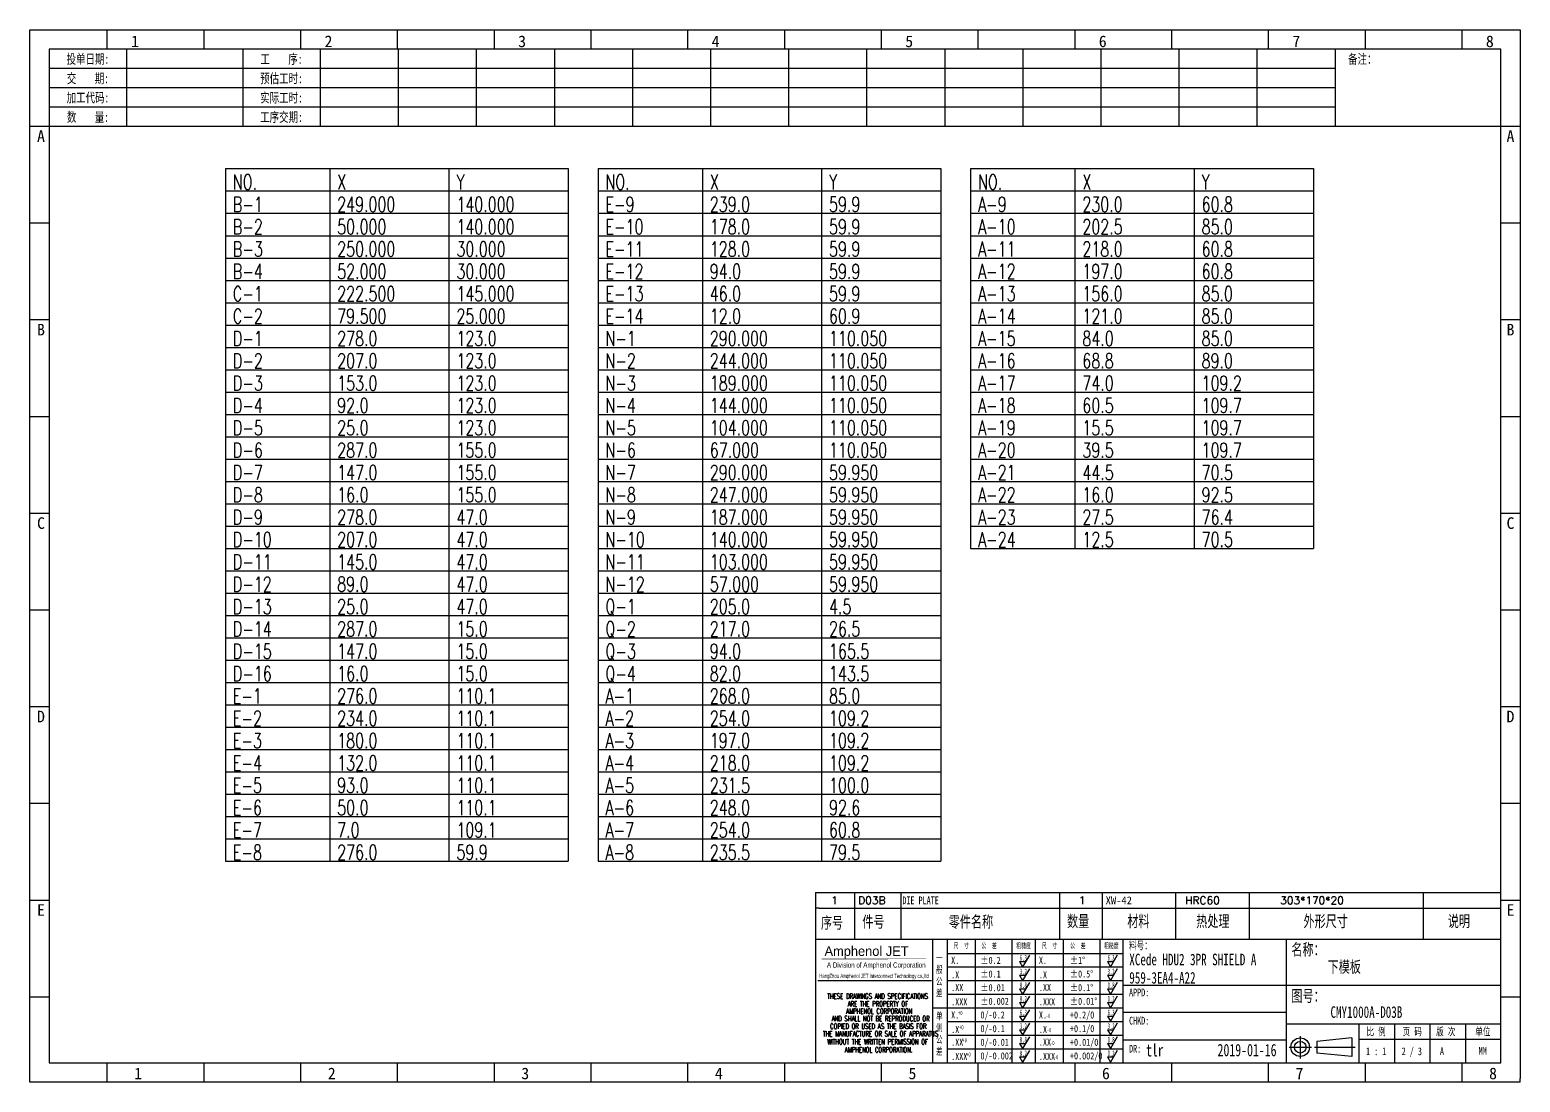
# Model space of a CAD drawing. Header units: millimetres. Extents: x -2852 to 5627, y -2271 to 1849.
# Drawn here: x 4997 to 5627, y -1221 to -776 of the extents above; entities that cross this region are included whole.
import ezdxf
from ezdxf.enums import TextEntityAlignment as Align

# ---------------------------------------------------------------- set-up
doc = ezdxf.new("R2010")
doc.units = ezdxf.units.MM
doc.layers.add('1', color=7, linetype='Continuous')
doc.layers.add('41', color=1, linetype='Continuous')
doc.styles.add('CH', font='仿宋_GB2312_0.ttf')
doc.styles.add('jet01', font='simplex.shx', dxfattribs={"width": 0.7, "bigfont": 'hztxt.shx'})
doc.styles.add('SIMPLEX', font='SIMPLEX')
doc.styles.get("Standard").update_dxf_attribs({"font": '仿宋_GB2312_0.ttf', "width": 0.7})
doc.styles.add('TEXTSTYLE_1', font='TRIUMB.TTF')
doc.styles.add('TEXTSTYLE_2', font='TRIUM.TTF')
doc.styles.add('tk', font='', dxfattribs={"width": 0.7})
doc.styles.add('tk 2', font='仿宋_GB2312_0.ttf', dxfattribs={"width": 0.65})
doc.styles.add('tk 4', font='simplex.shx', dxfattribs={"width": 0.65, "bigfont": 'bigfont.shx'})
doc.styles.get('tk').set_extended_font_data('NSimSun')

# ---------------------------------------------------------------- blocks, each defined once
blk = doc.blocks.new('A3-N')
at = {"layer": '1', "color": 1}
for p, q in [((0, 0), (0, 296.73)), ((0, 296.73), (420, 296.73)), ((21.82, 291.27), (21.82, 296.73)), ((49.09, 291.27), (49.09, 296.73)), ((76.36, 291.27), (76.36, 296.73)), ((103.64, 291.27), (103.64, 296.73)), ((103.64, 291.27), (103.64, 296.73)), ((103.64, 291.27), (103.64, 296.73)), ((130.91, 291.27), (130.91, 296.73)), ((158.18, 291.27), (158.18, 296.73)), ((185.45, 291.27), (185.45, 296.73)), ((212.73, 291.27), (212.73, 296.73)), ((240, 291.27), (240, 296.73)), ((267.27, 291.27), (267.27, 296.73)), ((294.55, 291.27), (294.55, 296.73)), ((321.82, 291.27), (321.82, 296.73)), ((349.09, 291.27), (349.09, 296.73)), ((376.36, 291.27), (376.36, 296.73)), ((403.64, 291.27), (403.64, 296.73)), ((420, 296.73), (420, 1)), ((5.45, 269.45), (0, 269.45)), ((420, 269.45), (414.55, 269.45)), ((5.45, 242.18), (0, 242.18)), ((420, 242.18), (414.55, 242.18)), ((5.45, 214.91), (0, 214.91)), ((420, 214.91), (414.55, 214.91)), ((5.45, 187.64), (0, 187.64)), ((420, 187.64), (414.55, 187.64)), ((5.45, 160.36), (0, 160.36)), ((420, 160.36), (414.55, 160.36)), ((5.45, 133.09), (0, 133.09)), ((420, 133.09), (414.55, 133.09)), ((5.45, 105.82), (0, 105.82)), ((420, 105.82), (414.55, 105.82)), ((5.45, 78.55), (0, 78.55)), ((420, 78.55), (414.55, 78.55)), ((5.45, 51.27), (0, 51.27)), ((420, 51.27), (414.55, 51.27)), ((222.45, 49.09), (221.45, 49.09)), ((221.45, 49.09), (221.45, 40.36)), ((222.45, 49.09), (414.55, 49.09)), ((232.36, 49.09), (232.36, 40.36)), ((245.45, 49.09), (245.45, 40.36)), ((290.18, 49.09), (290.18, 40.36)), ((302.18, 49.09), (302.18, 40.36)), ((322.91, 49.09), (322.91, 40.36)), ((343.64, 49.09), (343.64, 40.36)), ((392.73, 40.36), (392.73, 49.09)), ((258.55, 40.36), (258.55, 5.44)), ((266.45, 40.36), (266.45, 5.44)), ((276.78, 40.36), (276.78, 5.45)), ((291.18, 40.36), (291.18, 5.45)), ((301.51, 40.37), (301.51, 5.46)), ((308.01, 40.36), (308.01, 5.45)), ((354.09, 40.36), (354.09, 5.45)), ((308.01, 32.39), (258.55, 32.39)), ((308.01, 28.54), (258.55, 28.54)), ((414.55, 27.27), (308.01, 27.27)), ((5.45, 24), (0, 24)), ((308.01, 24.69), (258.55, 24.69)), ((420, 24), (414.55, 24)), ((308.01, 16.99), (258.55, 16.99)), ((354.09, 19.63), (308.01, 19.63)), ((308.01, 13.14), (258.55, 13.14)), ((414.55, 16.36), (354.09, 16.36)), ((374.55, 16.36), (374.55, 5.45)), ((384.55, 16.36), (384.55, 5.45)), ((394.55, 16.36), (394.55, 5.45)), ((404.55, 16.36), (404.55, 5.45)), ((308.01, 9.29), (258.55, 9.29)), ((308.01, 11.99), (354.09, 11.99)), ((372.51, 12.49), (362.69, 11.5)), ((362.69, 11.5), (362.69, 8.23)), ((372.51, 12.49), (372.51, 7.25)), ((414.55, 12), (374.55, 12)), ((21.82, 0), (21.82, 5.45)), ((49.09, 0), (49.09, 5.45)), ((76.36, 0), (76.36, 5.45)), ((103.64, 0), (103.64, 5.45)), ((130.91, 0), (130.91, 5.45)), ((158.18, 0), (158.18, 5.45)), ((185.45, 0), (185.45, 5.45)), ((212.73, 0), (212.73, 5.45)), ((240, 0), (240, 5.45)), ((267.27, 0), (267.27, 5.45)), ((294.55, 0), (294.55, 5.45)), ((321.82, 0), (321.82, 5.45)), ((349.09, 0), (349.09, 5.45)), ((372.51, 7.25), (362.69, 8.23)), ((376.36, 0), (376.36, 5.45)), ((403.64, 0), (403.64, 5.45)), ((1, 0), (0, 0)), ((420, 0), (1, 0)), ((420, 0), (420, 1))]:
    blk.add_line(p, q, dxfattribs=at)
at = {"layer": '1'}
for p, q in [((414.55, 278.18), (414.55, 284.73)), ((221.45, 40.36), (221.45, 5.45)), ((221.45, 40.36), (414.55, 40.36)), ((221.45, 40.36), (414.55, 40.36)), ((254.41, 40.36), (254.41, 5.45)), ((283.28, 40.36), (283.28, 5.45)), ((308.01, 36.24), (258.55, 36.24)), ((222.08, 28.67), (254.12, 28.67)), ((308.01, 20.84), (254.41, 20.84))]:
    blk.add_line(p, q, dxfattribs=at)
at = {"layer": '1', "color": 1, "ltscale": 0.05}
for p, q in [((278.93, 34.04), (279.79, 32.56)), ((278.93, 34.04), (280.65, 34.04)), ((281.68, 35.84), (279.79, 32.56)), ((303.66, 34.05), (304.52, 32.56)), ((303.66, 34.05), (305.38, 34.05)), ((306.41, 35.84), (304.52, 32.56)), ((278.93, 30.19), (279.79, 28.71)), ((278.93, 30.19), (280.65, 30.19)), ((281.68, 31.99), (279.79, 28.71)), ((303.66, 30.2), (305.38, 30.2)), ((303.66, 30.2), (304.52, 28.71)), ((306.41, 31.99), (304.52, 28.71)), ((278.93, 26.34), (279.79, 24.86)), ((278.93, 26.34), (280.65, 26.34)), ((281.68, 28.14), (279.79, 24.86)), ((303.66, 26.35), (304.52, 24.86)), ((303.66, 26.35), (305.38, 26.35)), ((306.41, 28.14), (304.52, 24.86)), ((278.93, 22.49), (280.65, 22.49)), ((278.93, 22.49), (279.79, 21.01)), ((281.68, 24.29), (279.79, 21.01)), ((303.66, 22.5), (305.38, 22.5)), ((303.66, 22.5), (304.52, 21.01)), ((306.41, 24.29), (304.52, 21.01)), ((278.93, 18.66), (279.79, 17.17)), ((278.93, 18.66), (280.65, 18.66)), ((281.68, 20.45), (279.79, 17.17)), ((303.66, 18.66), (304.52, 17.18)), ((303.66, 18.66), (305.38, 18.66)), ((306.41, 20.46), (304.52, 17.18)), ((278.93, 14.81), (280.65, 14.81)), ((278.93, 14.81), (279.79, 13.32)), ((281.68, 16.6), (279.79, 13.32)), ((281.68, 12.75), (279.79, 9.47)), ((303.66, 14.81), (305.38, 14.81)), ((303.66, 14.81), (304.52, 13.33)), ((306.41, 16.61), (304.52, 13.33)), ((306.41, 12.76), (304.52, 9.48)), ((278.93, 10.96), (279.79, 9.47)), ((278.93, 10.96), (280.65, 10.96)), ((281.68, 8.9), (279.79, 5.62)), ((303.66, 10.96), (304.52, 9.48)), ((303.66, 10.96), (305.38, 10.96)), ((306.41, 8.91), (304.52, 5.63)), ((278.93, 7.11), (279.79, 5.62)), ((278.93, 7.11), (280.65, 7.11)), ((303.66, 7.11), (305.38, 7.11)), ((303.66, 7.11), (304.52, 5.63))]:
    blk.add_line(p, q, dxfattribs=at)
at = {"layer": '1', "color": 1, "ltscale": 0.1}
for p, q in [((358.01, 13.02), (358.01, 6.71)), ((354.86, 9.87), (361.17, 9.87)), ((362.03, 9.87), (373.54, 9.87))]:
    blk.add_line(p, q, dxfattribs=at)
at = {"layer": '1'}
blk.add_lwpolyline([(221.45, 5.45), (414.55, 5.45), (414.55, 291.27), (5.45, 291.27), (5.45, 5.45), (414.55, 5.45)], dxfattribs=at)
at = {"layer": '1', "color": 7, "linetype": 'Continuous', "const_width": 0.123}
blk.add_lwpolyline([(223.11, 34.74), (252.6, 34.76)], dxfattribs=at)
at = {"layer": '1', "color": 1}
for radius in [2.62, 1.64]:
    blk.add_circle((358.01, 9.87), radius, dxfattribs=at)
at = {"layer": '41'}
for p, q in [((27.27, 291.27), (27.27, 269.45)), ((60, 291.27), (60, 269.45)), ((81.82, 291.27), (81.82, 269.45)), ((103.82, 291.27), (103.82, 269.45)), ((125.82, 291.27), (125.82, 269.45)), ((147.82, 291.27), (147.82, 269.45)), ((169.82, 291.27), (169.82, 269.45)), ((191.82, 291.27), (191.82, 269.45)), ((213.82, 291.27), (213.82, 269.45)), ((235.82, 291.27), (235.82, 269.45)), ((257.82, 291.27), (257.82, 269.45)), ((279.82, 291.27), (279.82, 269.45)), ((301.82, 291.27), (301.82, 269.45)), ((323.82, 291.27), (323.82, 269.45)), ((345.82, 291.27), (345.82, 269.45)), ((367.82, 291.27), (367.82, 269.45)), ((367.82, 285.82), (5.45, 285.82)), ((367.82, 280.36), (5.45, 280.36)), ((367.82, 274.91), (5.45, 274.91)), ((414.55, 269.45), (5.45, 269.45))]:
    blk.add_line(p, q, dxfattribs=at)
at = {"layer": '1', "color": 1}
for s, p in [('1', (29.64, 295.11)), ('2', (84.18, 295.11)), ('3', (138.73, 295.11)), ('4', (193.27, 295.11)), ('5', (247.82, 295.11)), ('6', (302.36, 295.11)), ('7', (356.91, 295.11)), ('8', (411.45, 295.11)), ('1', (30.53, 4.11)), ('2', (85.08, 4.11)), ('3', (139.62, 4.11)), ('4', (194.17, 4.11)), ('5', (248.72, 4.11)), ('6', (303.26, 4.11)), ('7', (357.81, 4.11)), ('8', (412.35, 4.11))]:
    blk.add_text(s, height=3.27, dxfattribs=at).set_placement(p, align=Align.TOP_CENTER)
at = {"layer": '1', "style": 'tk', "width": 0.7}
for s, p in [('投单日期:', (16.36, 288.55)), ('工    序:', (70.91, 288.55)), ('备注：', (375.51, 288.55)), ('交    期:', (16.36, 283.09)), ('预估工时:', (70.91, 283.09)), ('加工代码:', (16.36, 277.64)), ('实际工时:', (70.91, 277.64)), ('数    量:', (16.36, 272.18)), ('工序交期:', (70.91, 272.18))]:
    blk.add_text(s, height=2.727, dxfattribs=at).set_placement(p, align=Align.MIDDLE)
at = {"layer": '1', "color": 1}
for s, p in [('A', (2.04, 268.36)), ('B', (2.04, 213.82)), ('C', (2.04, 159.27)), ('D', (2.04, 104.73)), ('E', (2.04, 50.18))]:
    blk.add_text(s, height=3.27, dxfattribs=at).set_placement(p, align=Align.TOP_LEFT)
for s, p in [('A', (418.37, 268.36)), ('B', (418.37, 213.82)), ('C', (418.37, 159.27)), ('D', (418.37, 104.73)), ('E', (418.37, 50.18))]:
    blk.add_text(s, height=3.27, dxfattribs=at).set_placement(p, align=Align.TOP_RIGHT)
at = {"layer": '1', "color": 1, "style": 'tk 2', "width": 0.7}
for s, height, p in [('序号', 3.273, (222.96, 43.34)), ('件号', 3.273, (234.62, 43.61)), ('零件名称', 3.273, (258.97, 43.61)), ('数量', 3.273, (292.3, 43.78)), ('材料', 3.273, (309.27, 43.78)), ('热处理', 3.273, (328.71, 43.78)), ('外形尺寸', 3.273, (358.94, 43.78)), ('说明', 3.273, (399.61, 43.78)), ('料号：', 2.182, (309.77, 37.46)), ('名称：', 3.273, (355.52, 35.79)), ('图号：', 3.273, (355.52, 22.7)), ('比 例', 2.182, (376.69, 13.18)), ('页 码', 2.182, (386.85, 13.18)), ('版 次', 2.182, (396.31, 13.18)), ('单位', 2.182, (407.35, 13.18))]:
    blk.add_text(s, height=height, dxfattribs=at).set_placement(p)
at = {"layer": '1', "color": 7, "linetype": 'Continuous', "style": 'TEXTSTYLE_1'}
blk.add_text('Amphenol JET', height=2.7, dxfattribs=at).set_placement((223.96, 35.61))
at = {"layer": '1', "color": 7, "linetype": 'Continuous'}
for s, height, style, width, p in [('A Division of Amphenol Corporation', 1.5, 'TEXTSTYLE_2', 0.7, (224.64, 32.29)), ('HangZhou Amphenol JET Interconnect Technology co.,ltd ', 1.2, 'TEXTSTYLE_2', 0.6, (222.47, 29.36)), ('THESE DRAWINGS AND SPECIFICATIONS', 1.5, 'tk 4', 0.6, (224.73, 23.52)), ('ARE THE PROPERTY OF', 1.5, 'tk 4', 0.6, (230.45, 21.35)), ('AND SHALL NOT BE REPRODUCED OR', 1.5, 'tk 4', 0.6, (225.95, 17.17)), ('AMPHENOL CORPORATION', 1.5, 'tk 4', 0.6, (230.04, 19.27)), ('THE MANUFACTURE OR SALE OF APPARATUS', 1.5, 'tk 4', 0.6, (223.5, 12.92)), ('COPIED OR USED AS THE BASIS FOR', 1.5, 'tk 4', 0.6, (225.54, 15.02)), ('WITHOUT THE WRITTEN PERMISSION OF', 1.5, 'tk 4', 0.6, (224.73, 10.67)), ('AMPHENOL CORPORATION.', 1.5, 'tk 4', 0.6, (229.63, 8.4))]:
    blk.add_text(s, height=height, dxfattribs=dict(at, style=style, width=width)).set_placement(p)
at = {"layer": '1', "color": 1, "style": 'tk 2', "width": 0.7}
for s, p in [('X.', (259.64, 34.37)), ('%%P0.2', (267.9, 34.37)), ('X.', (284.37, 34.37)), ('%%P1%%D', (293.12, 34.37)), ('.X', (259.64, 30.28)), ('%%P0.1', (267.9, 30.52)), ('.X', (284.37, 30.28)), ('%%P0.5%%D', (293.12, 30.52)), ('.XX', (259.64, 26.71)), ('%%P0.01', (267.9, 26.67)), ('.XX', (284.37, 26.71)), ('%%P0.1%%D', (293.12, 26.67)), ('.XXX', (259.64, 22.68)), ('%%P0.002', (267.9, 22.82)), ('.XXX', (284.37, 22.68)), ('%%P0.01%%D', (293.12, 22.82)), ('X.', (259.64, 18.97)), ('0/-0.2', (267.9, 18.97)), ('X.', (284.37, 18.97)), ('+0.2/0', (293.12, 18.97)), ('.X', (259.64, 14.88)), ('0/-0.1', (267.9, 15.12)), ('.X', (284.37, 14.88)), ('+0.1/0', (293.12, 15.12)), ('.XX', (259.64, 11.31)), ('0/-0.01', (267.9, 11.27)), ('0/-0.002', (267.9, 7.42)), ('.XX', (284.37, 11.31)), ('+0.01/0', (293.12, 11.27)), ('+0.002/0', (293.12, 7.42)), ('.XXX', (259.64, 7.28)), ('.XXX', (284.37, 7.28))]:
    blk.add_text(s, height=2, dxfattribs=at).set_placement(p, align=Align.MIDDLE_LEFT)
at = {"layer": '1', "color": 1, "ltscale": 0.05, "style": 'tk 2', "width": 0.5}
for s, p in [('6.3', (279.01, 34.26)), ('6.3', (303.74, 34.27)), ('3.2', (279.01, 30.41)), ('3.2', (303.74, 30.42)), ('0.8', (279.01, 26.56)), ('0.8', (303.74, 26.57)), ('0.2', (279.01, 22.71)), ('0.2', (303.74, 22.72)), ('6.3', (279.01, 18.87)), ('6.3', (303.74, 18.88)), ('3.2', (279.01, 15.02)), ('0.8', (279.01, 11.17)), ('3.2', (303.74, 15.03)), ('0.8', (303.74, 11.18)), ('0.2', (279.01, 7.32)), ('0.2', (303.74, 7.33))]:
    blk.add_text(s, height=1.6, dxfattribs=at).set_placement(p)
at = {"layer": '1', "style": 'tk 2', "width": 0.7}
for s, p in [('APPD:', (309.77, 24.21)), ('CHKD:', (309.77, 16.27)), ('DR:', (309.77, 8.35))]:
    blk.add_text(s, height=2.182, dxfattribs=at).set_placement(p)
at = {"layer": '1', "color": 7, "style": 'tk 2', "width": 0.7}
blk.add_text('MM', height=2.182, dxfattribs=at).set_placement((408.31, 7.75))
at = {"layer": '1', "color": 1, "ltscale": 0.05, "char_height": 1.5, "width": 6.3627, "attachment_point": 1, "style": 'tk 2'}
for s, insert in [('尺  寸', (260.31, 39.25)), ('公  差', (268.17, 39.25)), ('粗糙度', (277.98, 39.25)), ('尺  寸', (285.2, 39.25)), ('公  差', (293.18, 39.25)), ('粗糙度', (302.71, 39.26))]:
    blk.add_mtext(s, dxfattribs=dict(at, insert=insert))
at = {"layer": '1', "ltscale": 0.05, "char_height": 2, "width": 2.5195, "attachment_point": 1, "style": 'tk 2'}
for s, insert in [('一般公差', (255.39, 36.11)), ('单侧公差', (255.39, 19.71))]:
    blk.add_mtext(s, dxfattribs=dict(at, insert=insert))
at = {"layer": '1', "color": 1, "ltscale": 0.05, "char_height": 1.2, "width": 5.1396, "attachment_point": 1, "line_spacing_factor": 0.8, "style": 'tk 2'}
for s, insert in [('+0', (261.58, 20.13)), ('-0', (286.31, 19.33)), ('+0', (261.88, 16.09)), ('-0', (286.61, 15.29)), ('+0', (262.79, 12.45)), ('+0', (263.87, 8.44)), ('-0', (287.51, 11.65)), ('-0', (288.59, 7.64))]:
    blk.add_mtext(s, dxfattribs=dict(at, insert=insert))
at = {"layer": '1', "style": 'tk 2', "width": 0.7}
for tag, p in [('PATR-NO1', (309.84, 32.96)), ('TITLE', (365.74, 30.9)), ('PATR-NO2', (309.84, 27.81)), ('DWG-NO:', (366.54, 18.14))]:
    blk.add_attdef(tag, p, '', height=3.27, dxfattribs=at)
at = {"layer": '1', "color": 1, "style": 'tk 2', "width": 0.7}
for tag, p in [('DRAW', (314.55, 7.27)), ('DATE', (334.72, 7.32))]:
    blk.add_attdef(tag, p, '', height=3.49, dxfattribs=at)
at = {"layer": '1', "style": 'tk 2', "width": 0.7}
for tag, p in [('SCALE', (376.55, 8.73)), ('SHEET', (386.6, 8.72)), ('REV', (397.38, 8.73))]:
    blk.add_attdef(tag, text='', height=2.18, dxfattribs=at).set_placement(p, align=Align.MIDDLE_LEFT)
blk = doc.blocks.new('FB3')
at = {"layer": '1', "color": 1}
for p, q in [((0, 4.36), (193.09, 4.36)), ((0, 4.36), (0, 0)), ((10.91, 4.36), (10.91, 0)), ((24, 4.36), (24, 0)), ((68.73, 4.36), (68.73, 0)), ((80.73, 4.36), (80.73, 0)), ((101.45, 4.36), (101.45, 0)), ((122.18, 4.36), (122.18, 0)), ((171.27, 0), (171.27, 4.36))]:
    blk.add_line(p, q, dxfattribs=at)
at = {"layer": '1'}
for tag, style, p in [('ITEM', 'SIMPLEX', (4.36, 2.18)), ('PARTNO', 'SIMPLEX', (12, 2.18)), ('QTY', 'SIMPLEX', (74.18, 2.18)), ('MATL', 'CH', (81.72, 2.18)), ('FINISH', 'SIMPLEX', (104.17, 2.18)), ('SPEC', 'SIMPLEX', (130.91, 2.18)), ('REMARK', 'SIMPLEX', (174.06, 2.18))]:
    blk.add_attdef(tag, text='', height=2.18, dxfattribs=dict(at, style=style)).set_placement(p, align=Align.MIDDLE_LEFT)
at = {"layer": '1', "style": 'tk', "width": 0.7}
blk.add_attdef('DIE', text='', height=2.18, dxfattribs=at).set_placement((24.43, 2.18), align=Align.MIDDLE_LEFT)

msp = doc.modelspace()

# ---------------------------------------------------------------- linework, layer by layer
at = {"layer": '41', "ltscale": 0.05}
for p, q in [((5079.4254, -834.4966), (5224.3254, -834.4966)), ((5079.4254, -834.4966), (5079.4254, -1127.4466)), ((5123.5254, -834.4966), (5123.5254, -1127.4466)), ((5173.9254, -834.4966), (5173.9254, -1127.4466)), ((5224.3254, -834.4966), (5224.3254, -1127.4466)), ((5236.9254, -834.4966), (5381.8254, -834.4966)), ((5236.9254, -834.4966), (5236.9254, -1127.4466)), ((5281.0254, -834.4966), (5281.0254, -1127.4466)), ((5331.4254, -834.4966), (5331.4254, -1127.4466)), ((5381.8254, -834.4966), (5381.8254, -1127.4466)), ((5394.4254, -834.4966), (5539.3254, -834.4966)), ((5394.4254, -834.4966), (5394.4254, -995.1466)), ((5438.5254, -834.4966), (5438.5254, -995.1466)), ((5488.9254, -834.4966), (5488.9254, -995.1466)), ((5539.3254, -834.4966), (5539.3254, -995.1466)), ((5079.4254, -843.9466), (5224.3254, -843.9466)), ((5236.9254, -843.9466), (5381.8254, -843.9466)), ((5394.4254, -843.9466), (5539.3254, -843.9466)), ((5079.4254, -853.3966), (5224.3254, -853.3966)), ((5236.9254, -853.3966), (5381.8254, -853.3966)), ((5394.4254, -853.3966), (5539.3254, -853.3966)), ((5079.4254, -862.8466), (5224.3254, -862.8466)), ((5236.9254, -862.8466), (5381.8254, -862.8466)), ((5394.4254, -862.8466), (5539.3254, -862.8466)), ((5079.4254, -872.2966), (5224.3254, -872.2966)), ((5236.9254, -872.2966), (5381.8254, -872.2966)), ((5394.4254, -872.2966), (5539.3254, -872.2966)), ((5079.4254, -881.7466), (5224.3254, -881.7466)), ((5236.9254, -881.7466), (5381.8254, -881.7466)), ((5394.4254, -881.7466), (5539.3254, -881.7466)), ((5079.4254, -891.1966), (5224.3254, -891.1966)), ((5236.9254, -891.1966), (5381.8254, -891.1966)), ((5394.4254, -891.1966), (5539.3254, -891.1966)), ((5079.4254, -900.6466), (5224.3254, -900.6466)), ((5236.9254, -900.6466), (5381.8254, -900.6466)), ((5394.4254, -900.6466), (5539.3254, -900.6466)), ((5079.4254, -910.0966), (5224.3254, -910.0966)), ((5236.9254, -910.0966), (5381.8254, -910.0966)), ((5394.4254, -910.0966), (5539.3254, -910.0966)), ((5079.4254, -919.5466), (5224.3254, -919.5466)), ((5236.9254, -919.5466), (5381.8254, -919.5466)), ((5394.4254, -919.5466), (5539.3254, -919.5466)), ((5079.4254, -928.9966), (5224.3254, -928.9966)), ((5236.9254, -928.9966), (5381.8254, -928.9966)), ((5394.4254, -928.9966), (5539.3254, -928.9966)), ((5079.4254, -938.4466), (5224.3254, -938.4466)), ((5236.9254, -938.4466), (5381.8254, -938.4466)), ((5394.4254, -938.4466), (5539.3254, -938.4466)), ((5079.4254, -947.8966), (5224.3254, -947.8966)), ((5236.9254, -947.8966), (5381.8254, -947.8966)), ((5394.4254, -947.8966), (5539.3254, -947.8966)), ((5079.4254, -957.3466), (5224.3254, -957.3466)), ((5236.9254, -957.3466), (5381.8254, -957.3466)), ((5394.4254, -957.3466), (5539.3254, -957.3466)), ((5079.4254, -966.7966), (5224.3254, -966.7966)), ((5236.9254, -966.7966), (5381.8254, -966.7966)), ((5394.4254, -966.7966), (5539.3254, -966.7966)), ((5079.4254, -976.2466), (5224.3254, -976.2466)), ((5236.9254, -976.2466), (5381.8254, -976.2466)), ((5394.4254, -976.2466), (5539.3254, -976.2466)), ((5079.4254, -985.6966), (5224.3254, -985.6966)), ((5236.9254, -985.6966), (5381.8254, -985.6966)), ((5394.4254, -985.6966), (5539.3254, -985.6966)), ((5079.4254, -995.1466), (5224.3254, -995.1466)), ((5236.9254, -995.1466), (5381.8254, -995.1466)), ((5394.4254, -995.1466), (5539.3254, -995.1466)), ((5079.4254, -1004.5966), (5224.3254, -1004.5966)), ((5236.9254, -1004.5966), (5381.8254, -1004.5966)), ((5079.4254, -1014.0466), (5224.3254, -1014.0466)), ((5236.9254, -1014.0466), (5381.8254, -1014.0466)), ((5079.4254, -1023.4966), (5224.3254, -1023.4966)), ((5236.9254, -1023.4966), (5381.8254, -1023.4966)), ((5079.4254, -1032.9466), (5224.3254, -1032.9466)), ((5236.9254, -1032.9466), (5381.8254, -1032.9466)), ((5079.4254, -1042.3966), (5224.3254, -1042.3966)), ((5236.9254, -1042.3966), (5381.8254, -1042.3966)), ((5079.4254, -1051.8466), (5224.3254, -1051.8466)), ((5236.9254, -1051.8466), (5381.8254, -1051.8466)), ((5079.4254, -1061.2966), (5224.3254, -1061.2966)), ((5236.9254, -1061.2966), (5381.8254, -1061.2966)), ((5079.4254, -1070.7466), (5224.3254, -1070.7466)), ((5236.9254, -1070.7466), (5381.8254, -1070.7466)), ((5079.4254, -1080.1966), (5224.3254, -1080.1966)), ((5236.9254, -1080.1966), (5381.8254, -1080.1966)), ((5079.4254, -1089.6466), (5224.3254, -1089.6466)), ((5236.9254, -1089.6466), (5381.8254, -1089.6466)), ((5079.4254, -1099.0966), (5224.3254, -1099.0966)), ((5236.9254, -1099.0966), (5381.8254, -1099.0966)), ((5079.4254, -1108.5466), (5224.3254, -1108.5466)), ((5236.9254, -1108.5466), (5381.8254, -1108.5466)), ((5079.4254, -1117.9966), (5224.3254, -1117.9966)), ((5236.9254, -1117.9966), (5381.8254, -1117.9966)), ((5079.4254, -1127.4466), (5224.3254, -1127.4466)), ((5236.9254, -1127.4466), (5381.8254, -1127.4466))]:
    msp.add_line(p, q, dxfattribs=at)

# ---------------------------------------------------------------- block references
at = {"layer": '1', "ltscale": 0.05, "xscale": 1.5, "yscale": 1.5, "zscale": 1.5}
for name, p, values in [('A3-N', (4996.7373, -1220.8642), {'DWG-NO:': 'CMY1000A-D03B', 'TITLE': '下模板', 'REV': 'A', 'SHEET': '2 / 3', 'DRAW': 'tlr', 'DATE': '2019-01-16', 'PATR-NO1': 'XCede HDU2 3PR SHIELD A', 'PATR-NO2': '959-3EA4-A22', 'SCALE': '1 : 1'}), ('FB3', (5328.9191, -1147.2278), {'PARTNO': 'D03B', 'ITEM': '1', 'DIE': 'DIE PLATE', 'QTY': '1', 'MATL': 'XW-42', 'FINISH': 'HRC60', 'SPEC': '303*170*20'})]:
    msp.add_blockref(name, p, dxfattribs=at).add_auto_attribs(values)

# ---------------------------------------------------------------- texts
at = {"layer": '41', "ltscale": 0.05, "style": 'jet01', "width": 0.7}
for s, p in [('NO.', (5082.5754, -843.3166)), ('X', (5126.6754, -843.3166)), ('Y', (5177.0754, -843.3166)), ('NO.', (5240.0754, -843.3166)), ('X', (5284.1754, -843.3166)), ('Y', (5334.5754, -843.3166)), ('NO.', (5397.5754, -843.3166)), ('X', (5441.6754, -843.3166)), ('Y', (5492.0754, -843.3166)), ('B-1', (5082.5754, -852.7666)), ('249.000', (5126.6754, -852.7666)), ('140.000', (5177.0754, -852.7666)), ('E-9', (5240.0754, -852.7666)), ('239.0', (5284.1754, -852.7666)), ('59.9', (5334.5754, -852.7666)), ('A-9', (5397.5754, -852.7666)), ('230.0', (5441.6754, -852.7666)), ('60.8', (5492.0754, -852.7666)), ('B-2', (5082.5754, -862.2166)), ('50.000', (5126.6754, -862.2166)), ('140.000', (5177.0754, -862.2166)), ('E-10', (5240.0754, -862.2166)), ('178.0', (5284.1754, -862.2166)), ('59.9', (5334.5754, -862.2166)), ('A-10', (5397.5754, -862.2166)), ('202.5', (5441.6754, -862.2166)), ('85.0', (5492.0754, -862.2166)), ('B-3', (5082.5754, -871.6666)), ('250.000', (5126.6754, -871.6666)), ('30.000', (5177.0754, -871.6666)), ('E-11', (5240.0754, -871.6666)), ('128.0', (5284.1754, -871.6666)), ('59.9', (5334.5754, -871.6666)), ('A-11', (5397.5754, -871.6666)), ('218.0', (5441.6754, -871.6666)), ('60.8', (5492.0754, -871.6666)), ('B-4', (5082.5754, -881.1166)), ('52.000', (5126.6754, -881.1166)), ('30.000', (5177.0754, -881.1166)), ('E-12', (5240.0754, -881.1166)), ('94.0', (5284.1754, -881.1166)), ('59.9', (5334.5754, -881.1166)), ('A-12', (5397.5754, -881.1166)), ('197.0', (5441.6754, -881.1166)), ('60.8', (5492.0754, -881.1166)), ('C-1', (5082.5754, -890.5666)), ('222.500', (5126.6754, -890.5666)), ('145.000', (5177.0754, -890.5666)), ('E-13', (5240.0754, -890.5666)), ('46.0', (5284.1754, -890.5666)), ('59.9', (5334.5754, -890.5666)), ('A-13', (5397.5754, -890.5666)), ('156.0', (5441.6754, -890.5666)), ('85.0', (5492.0754, -890.5666)), ('C-2', (5082.5754, -900.0166)), ('79.500', (5126.6754, -900.0166)), ('25.000', (5177.0754, -900.0166)), ('E-14', (5240.0754, -900.0166)), ('12.0', (5284.1754, -900.0166)), ('60.9', (5334.5754, -900.0166)), ('A-14', (5397.5754, -900.0166)), ('121.0', (5441.6754, -900.0166)), ('85.0', (5492.0754, -900.0166)), ('D-1', (5082.5754, -909.4666)), ('278.0', (5126.6754, -909.4666)), ('123.0', (5177.0754, -909.4666)), ('N-1', (5240.0754, -909.4666)), ('290.000', (5284.1754, -909.4666)), ('110.050', (5334.5754, -909.4666)), ('A-15', (5397.5754, -909.4666)), ('84.0', (5441.6754, -909.4666)), ('85.0', (5492.0754, -909.4666)), ('D-2', (5082.5754, -918.9166)), ('207.0', (5126.6754, -918.9166)), ('123.0', (5177.0754, -918.9166)), ('N-2', (5240.0754, -918.9166)), ('244.000', (5284.1754, -918.9166)), ('110.050', (5334.5754, -918.9166)), ('A-16', (5397.5754, -918.9166)), ('68.8', (5441.6754, -918.9166)), ('89.0', (5492.0754, -918.9166)), ('D-3', (5082.5754, -928.3666)), ('153.0', (5126.6754, -928.3666)), ('123.0', (5177.0754, -928.3666)), ('N-3', (5240.0754, -928.3666)), ('189.000', (5284.1754, -928.3666)), ('110.050', (5334.5754, -928.3666)), ('A-17', (5397.5754, -928.3666)), ('74.0', (5441.6754, -928.3666)), ('109.2', (5492.0754, -928.3666)), ('D-4', (5082.5754, -937.8166)), ('92.0', (5126.6754, -937.8166)), ('123.0', (5177.0754, -937.8166)), ('N-4', (5240.0754, -937.8166)), ('144.000', (5284.1754, -937.8166)), ('110.050', (5334.5754, -937.8166)), ('A-18', (5397.5754, -937.8166)), ('60.5', (5441.6754, -937.8166)), ('109.7', (5492.0754, -937.8166)), ('D-5', (5082.5754, -947.2666)), ('25.0', (5126.6754, -947.2666)), ('123.0', (5177.0754, -947.2666)), ('N-5', (5240.0754, -947.2666)), ('104.000', (5284.1754, -947.2666)), ('110.050', (5334.5754, -947.2666)), ('A-19', (5397.5754, -947.2666)), ('15.5', (5441.6754, -947.2666)), ('109.7', (5492.0754, -947.2666)), ('D-6', (5082.5754, -956.7166)), ('287.0', (5126.6754, -956.7166)), ('155.0', (5177.0754, -956.7166)), ('N-6', (5240.0754, -956.7166)), ('67.000', (5284.1754, -956.7166)), ('110.050', (5334.5754, -956.7166)), ('A-20', (5397.5754, -956.7166)), ('39.5', (5441.6754, -956.7166)), ('109.7', (5492.0754, -956.7166)), ('D-7', (5082.5754, -966.1666)), ('147.0', (5126.6754, -966.1666)), ('155.0', (5177.0754, -966.1666)), ('N-7', (5240.0754, -966.1666)), ('290.000', (5284.1754, -966.1666)), ('59.950', (5334.5754, -966.1666)), ('A-21', (5397.5754, -966.1666)), ('44.5', (5441.6754, -966.1666)), ('70.5', (5492.0754, -966.1666)), ('D-8', (5082.5754, -975.6166)), ('16.0', (5126.6754, -975.6166)), ('155.0', (5177.0754, -975.6166)), ('N-8', (5240.0754, -975.6166)), ('247.000', (5284.1754, -975.6166)), ('59.950', (5334.5754, -975.6166)), ('A-22', (5397.5754, -975.6166)), ('16.0', (5441.6754, -975.6166)), ('92.5', (5492.0754, -975.6166)), ('D-9', (5082.5754, -985.0666)), ('278.0', (5126.6754, -985.0666)), ('47.0', (5177.0754, -985.0666)), ('N-9', (5240.0754, -985.0666)), ('187.000', (5284.1754, -985.0666)), ('59.950', (5334.5754, -985.0666)), ('A-23', (5397.5754, -985.0666)), ('27.5', (5441.6754, -985.0666)), ('76.4', (5492.0754, -985.0666)), ('D-10', (5082.5754, -994.5166)), ('207.0', (5126.6754, -994.5166)), ('47.0', (5177.0754, -994.5166)), ('N-10', (5240.0754, -994.5166)), ('140.000', (5284.1754, -994.5166)), ('59.950', (5334.5754, -994.5166)), ('A-24', (5397.5754, -994.5166)), ('12.5', (5441.6754, -994.5166)), ('70.5', (5492.0754, -994.5166)), ('D-11', (5082.5754, -1003.9666)), ('145.0', (5126.6754, -1003.9666)), ('47.0', (5177.0754, -1003.9666)), ('N-11', (5240.0754, -1003.9666)), ('103.000', (5284.1754, -1003.9666)), ('59.950', (5334.5754, -1003.9666)), ('D-12', (5082.5754, -1013.4166)), ('89.0', (5126.6754, -1013.4166)), ('47.0', (5177.0754, -1013.4166)), ('N-12', (5240.0754, -1013.4166)), ('57.000', (5284.1754, -1013.4166)), ('59.950', (5334.5754, -1013.4166)), ('D-13', (5082.5754, -1022.8666)), ('25.0', (5126.6754, -1022.8666)), ('47.0', (5177.0754, -1022.8666)), ('Q-1', (5240.0754, -1022.8666)), ('205.0', (5284.1754, -1022.8666)), ('4.5', (5334.5754, -1022.8666)), ('D-14', (5082.5754, -1032.3166)), ('287.0', (5126.6754, -1032.3166)), ('15.0', (5177.0754, -1032.3166)), ('Q-2', (5240.0754, -1032.3166)), ('217.0', (5284.1754, -1032.3166)), ('26.5', (5334.5754, -1032.3166)), ('D-15', (5082.5754, -1041.7666)), ('147.0', (5126.6754, -1041.7666)), ('15.0', (5177.0754, -1041.7666)), ('Q-3', (5240.0754, -1041.7666)), ('94.0', (5284.1754, -1041.7666)), ('165.5', (5334.5754, -1041.7666)), ('D-16', (5082.5754, -1051.2166)), ('16.0', (5126.6754, -1051.2166)), ('15.0', (5177.0754, -1051.2166)), ('Q-4', (5240.0754, -1051.2166)), ('82.0', (5284.1754, -1051.2166)), ('143.5', (5334.5754, -1051.2166)), ('E-1', (5082.5754, -1060.6666)), ('276.0', (5126.6754, -1060.6666)), ('110.1', (5177.0754, -1060.6666)), ('A-1', (5240.0754, -1060.6666)), ('268.0', (5284.1754, -1060.6666)), ('85.0', (5334.5754, -1060.6666)), ('E-2', (5082.5754, -1070.1166)), ('234.0', (5126.6754, -1070.1166)), ('110.1', (5177.0754, -1070.1166)), ('A-2', (5240.0754, -1070.1166)), ('254.0', (5284.1754, -1070.1166)), ('109.2', (5334.5754, -1070.1166)), ('E-3', (5082.5754, -1079.5666)), ('180.0', (5126.6754, -1079.5666)), ('110.1', (5177.0754, -1079.5666)), ('A-3', (5240.0754, -1079.5666)), ('197.0', (5284.1754, -1079.5666)), ('109.2', (5334.5754, -1079.5666)), ('E-4', (5082.5754, -1089.0166)), ('132.0', (5126.6754, -1089.0166)), ('110.1', (5177.0754, -1089.0166)), ('A-4', (5240.0754, -1089.0166)), ('218.0', (5284.1754, -1089.0166)), ('109.2', (5334.5754, -1089.0166)), ('E-5', (5082.5754, -1098.4666)), ('93.0', (5126.6754, -1098.4666)), ('110.1', (5177.0754, -1098.4666)), ('A-5', (5240.0754, -1098.4666)), ('231.5', (5284.1754, -1098.4666)), ('100.0', (5334.5754, -1098.4666)), ('E-6', (5082.5754, -1107.9166)), ('50.0', (5126.6754, -1107.9166)), ('110.1', (5177.0754, -1107.9166)), ('A-6', (5240.0754, -1107.9166)), ('248.0', (5284.1754, -1107.9166)), ('92.6', (5334.5754, -1107.9166)), ('E-7', (5082.5754, -1117.3666)), ('7.0', (5126.6754, -1117.3666)), ('109.1', (5177.0754, -1117.3666)), ('A-7', (5240.0754, -1117.3666)), ('254.0', (5284.1754, -1117.3666)), ('60.8', (5334.5754, -1117.3666)), ('E-8', (5082.5754, -1126.8166)), ('276.0', (5126.6754, -1126.8166)), ('59.9', (5177.0754, -1126.8166)), ('A-8', (5240.0754, -1126.8166)), ('235.5', (5284.1754, -1126.8166)), ('79.5', (5334.5754, -1126.8166))]:
    msp.add_text(s, height=6.3, dxfattribs=at).set_placement(p)

doc.saveas('drawing.dxf')
